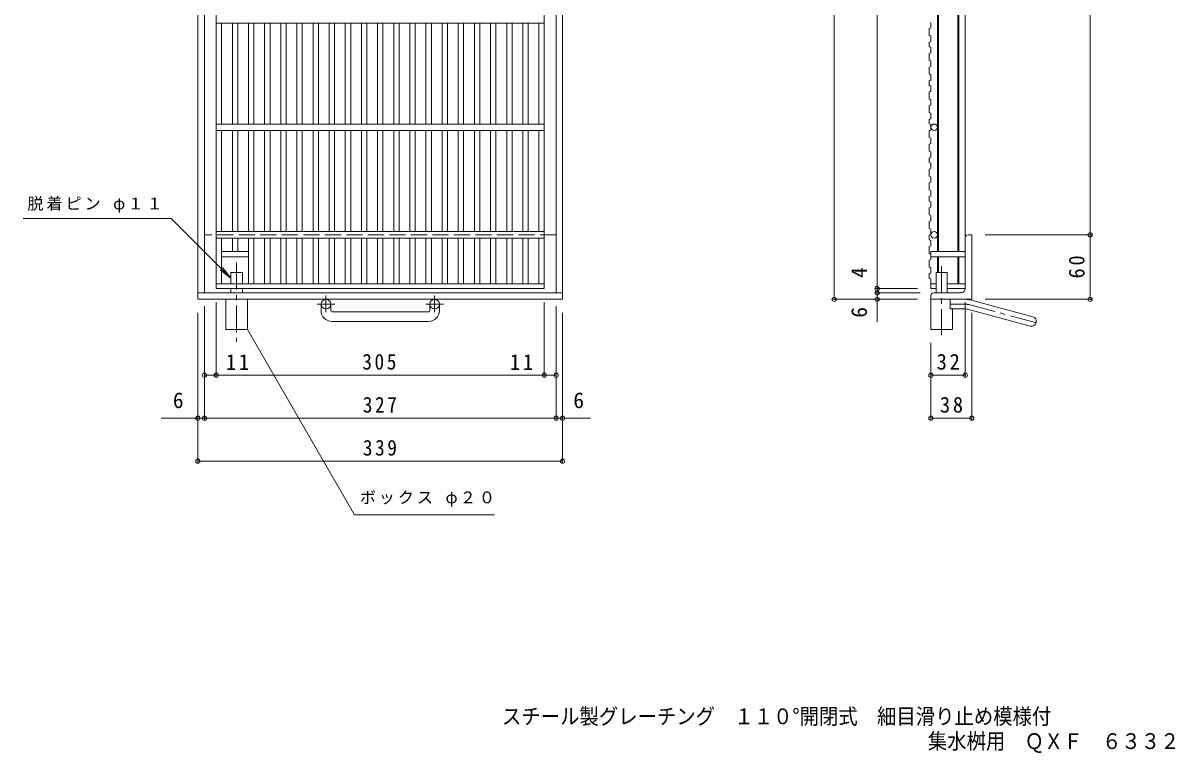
# Model space of a CAD drawing. Units: millimetres, scale not verified. Extents: x -899 to 882, y -688 to 669.
# Drawn here: x -869 to 202, y -688 to -9 of the extents above; entities that cross this region are included whole.
import ezdxf
from ezdxf.enums import TextEntityAlignment as Align

# ---------------------------------------------------------------- set-up
doc = ezdxf.new("R2010")
doc.units = ezdxf.units.MM
doc.header["$LTSCALE"] = 5
doc.header["$PDMODE"] = 32
doc.header["$PDSIZE"] = 4
doc.linetypes.add('CHAIN1', pattern=[8, 5, -1, 1, -1])
doc.linetypes.add('DASHED3', pattern=[4, 3, -1])
for name, color, linetype, lineweight in [('1-1_1-1ﾚｲﾔ', 2, 'Continuous', 9), ('1-2_1-2ﾚｲﾔ', 3, 'Continuous', 9), ('1-3_1-3ﾚｲﾔ', 4, 'Continuous', 9), ('1-4_1-4ﾚｲﾔ', 7, 'Continuous', 9), ('1-5_1-5ﾚｲﾔ', 7, 'Continuous', 9), ('1-9', 4, 'Continuous', 9)]:
    doc.layers.add(name, color=color, linetype=linetype, lineweight=lineweight)
doc.layers.add('F-5_F-5ﾚｲﾔ', color=2, linetype='Continuous')
doc.styles.add('ＭＳ ゴシック', font='')
doc.styles.get('ＭＳ ゴシック').set_extended_font_data('MS Gothic')

msp = doc.modelspace()

# ---------------------------------------------------------------- linework, layer by layer
at = {"layer": '1-1_1-1ﾚｲﾔ'}
for p, q in [((-705.958, -265.881), (-705.958, 454.119)), ((-366.958, -265.881), (-366.958, 454.119)), ((-699.958, -259.881), (-699.958, 448.119)), ((-372.958, -259.881), (-372.958, 448.119)), ((7.382, -255.882), (7.382, -208.382)), ((9.882, -205.882), (13.382, -205.882)), ((13.382, -265.882), (13.382, -205.882)), ((-366.958, -259.881), (-705.958, -259.881)), ((-366.958, -265.881), (-705.958, -265.881)), ((-24.618, -262.382), (-24.618, -265.882)), ((13.382, -265.882), (-24.618, -265.882)), ((3.383, -259.882), (-22.118, -259.882)), ((-6.618, -265.882), (-6.618, -274.882)), ((11.856, -266.495), (70.047, -282.088)), ((-591.458, -276.482), (-591.458, -270.382)), ((-582.459, -276.482), (-582.459, -270.382)), ((-581.458, -277.482), (-491.458, -277.482)), ((-490.458, -276.482), (-490.458, -270.382)), ((-481.458, -276.482), (-481.458, -270.382)), ((7.198, -274.882), (-6.618, -274.882)), ((9.527, -275.189), (67.718, -290.781)), ((-491.458, -286.482), (-581.458, -286.482))]:
    msp.add_line(p, q, dxfattribs=at)
at = {"layer": '1-1_1-1ﾚｲﾔ', "linetype": 'DASHED3'}
msp.add_line((-372.958, -205.882), (-699.958, -205.882), dxfattribs=at)
at = {"layer": '1-1_1-1ﾚｲﾔ', "linetype": 'CHAIN1'}
for p, q in [((-586.958, -262.274), (-586.958, -277.872)), ((-485.958, -262.274), (-485.958, -277.872)), ((-578.796, -270.382), (-595.203, -270.382)), ((-477.795, -270.382), (-494.202, -270.382)), ((7.197, -270.382), (-6.618, -270.382)), ((10.691, -270.842), (75.858, -288.303))]:
    msp.add_line(p, q, dxfattribs=at)
at = {"layer": '1-1_1-1ﾚｲﾔ'}
for centre in [(-586.958, -270.382), (-485.959, -270.382)]:
    msp.add_circle(centre, 4.5, dxfattribs=at)
for centre, radius, start, end in [((9.882, -208.382), 2.5, 90, 180), ((3.383, -255.882), 4, 270, 0), ((-22.118, -262.382), 2.5, 90, 180), ((7.197, -283.882), 18, 74.99998, 89.99998), ((-581.458, -276.482), 10, 180, 270), ((-581.458, -276.482), 1, 180, 270), ((-491.458, -276.482), 10, 270, 0), ((-491.458, -276.482), 1, 270, 0), ((7.198, -283.882), 9, 74.99998, 90), ((68.882, -286.434), 4.5, 255.00008, 74.99986)]:
    msp.add_arc(centre, radius, start, end, dxfattribs=at)
at = {"layer": '1-1_1-1ﾚｲﾔ', "linetype": 'CHAIN1'}
msp.add_arc((7.197, -283.882), 13.5, 75.00005, 90, dxfattribs=at)
at = {"layer": '1-2_1-2ﾚｲﾔ'}
for p, q in [((-688.958, -255.882), (-688.958, 444.119)), ((-383.958, -255.882), (-383.958, 444.119)), ((-17.618, 409.619), (-17.618, -221.382)), ((0.382, 409.619), (0.382, -221.382)), ((1.382, 409.619), (1.382, -221.382)), ((-383.958, -8.881), (-688.958, -8.881)), ((-683.958, -102.881), (-683.958, -8.881)), ((-673.958, -102.881), (-673.958, -8.881)), ((-668.958, -102.881), (-668.958, -8.881)), ((-658.958, -102.881), (-658.958, -8.881)), ((-653.958, -102.881), (-653.958, -8.881)), ((-643.958, -102.881), (-643.958, -8.881)), ((-638.958, -102.881), (-638.958, -8.881)), ((-628.958, -102.881), (-628.958, -8.881)), ((-623.958, -102.881), (-623.958, -8.881)), ((-613.958, -102.881), (-613.958, -8.881)), ((-608.958, -102.881), (-608.958, -8.881)), ((-598.958, -102.881), (-598.958, -8.881)), ((-593.958, -102.881), (-593.958, -8.881)), ((-583.958, -102.881), (-583.958, -8.881)), ((-578.958, -102.881), (-578.958, -8.881)), ((-568.958, -102.881), (-568.958, -8.881)), ((-563.958, -102.881), (-563.958, -8.881)), ((-553.958, -102.881), (-553.958, -8.881)), ((-548.958, -102.881), (-548.958, -8.881)), ((-538.958, -102.881), (-538.958, -8.881)), ((-533.958, -102.881), (-533.958, -8.881)), ((-523.958, -102.881), (-523.958, -8.881)), ((-518.958, -102.881), (-518.958, -8.881)), ((-508.958, -102.881), (-508.958, -8.881)), ((-503.958, -102.881), (-503.958, -8.881)), ((-493.958, -102.881), (-493.958, -8.881)), ((-488.958, -102.881), (-488.958, -8.881)), ((-478.958, -102.881), (-478.958, -8.881)), ((-473.958, -102.881), (-473.958, -8.881)), ((-463.958, -102.881), (-463.958, -8.881)), ((-458.958, -102.881), (-458.958, -8.881)), ((-448.958, -102.881), (-448.958, -8.881)), ((-443.958, -102.881), (-443.958, -8.881)), ((-433.958, -102.881), (-433.958, -8.881)), ((-428.958, -102.881), (-428.958, -8.881)), ((-418.958, -102.881), (-418.958, -8.881)), ((-413.958, -102.881), (-413.958, -8.881)), ((-403.958, -102.881), (-403.958, -8.881)), ((-398.958, -102.881), (-398.958, -8.881)), ((-388.958, -102.881), (-388.958, -8.881)), ((-24.618, -8.254), (-24.618, -13.367)), ((-26.118, -13.879), (-24.618, -13.367)), ((-24.618, -20.937), (-24.618, -26.051)), ((-26.118, -26.562), (-24.618, -26.051)), ((-24.618, -31.481), (-24.618, -36.594)), ((-26.118, -37.105), (-24.618, -36.594)), ((-26.118, -49.788), (-24.618, -49.277)), ((-26.118, -49.788), (-26.118, -56.336)), ((-24.618, -44.164), (-24.618, -49.277)), ((-26.118, -56.336), (-24.618, -56.847)), ((-26.118, -62.471), (-24.618, -61.96)), ((-24.618, -56.847), (-24.618, -61.96)), ((-26.118, -73.015), (-24.618, -72.503)), ((-24.618, -67.39), (-24.618, -72.503)), ((-26.118, -85.698), (-24.618, -85.186)), ((-24.618, -80.073), (-24.618, -85.186)), ((-26.118, -85.698), (-26.118, -92.245)), ((-26.118, -92.245), (-24.618, -92.756)), ((-24.618, -92.756), (-24.618, -97.87)), ((-383.958, -102.881), (-688.958, -102.881)), ((-26.118, -98.381), (-24.618, -97.87)), ((-24.618, -103.299), (-24.618, -108.413)), ((-383.958, -108.881), (-688.958, -108.881)), ((-683.958, -202.881), (-683.958, -108.881)), ((-673.958, -202.881), (-673.958, -108.881)), ((-668.958, -202.881), (-668.958, -108.881)), ((-658.958, -202.881), (-658.958, -108.881)), ((-653.958, -202.881), (-653.958, -108.881)), ((-643.958, -202.881), (-643.958, -108.881)), ((-638.958, -202.881), (-638.958, -108.881)), ((-628.958, -202.881), (-628.958, -108.881)), ((-623.958, -202.881), (-623.958, -108.881)), ((-613.958, -202.881), (-613.958, -108.881)), ((-608.958, -202.881), (-608.958, -108.881)), ((-598.958, -202.881), (-598.958, -108.881)), ((-593.958, -202.881), (-593.958, -108.881)), ((-583.958, -202.881), (-583.958, -108.881)), ((-578.958, -202.881), (-578.958, -108.881)), ((-568.958, -202.881), (-568.958, -108.881)), ((-563.958, -202.881), (-563.958, -108.881)), ((-553.958, -202.881), (-553.958, -108.881)), ((-548.958, -202.881), (-548.958, -108.881)), ((-538.958, -202.881), (-538.958, -108.881)), ((-533.958, -202.881), (-533.958, -108.881)), ((-523.958, -202.881), (-523.958, -108.881)), ((-518.958, -202.881), (-518.958, -108.881)), ((-508.958, -202.881), (-508.958, -108.881)), ((-503.958, -202.881), (-503.958, -108.881)), ((-493.958, -202.881), (-493.958, -108.881)), ((-488.958, -202.881), (-488.958, -108.881)), ((-478.958, -202.881), (-478.958, -108.881)), ((-473.958, -202.881), (-473.958, -108.881)), ((-463.958, -202.881), (-463.958, -108.881)), ((-458.958, -202.881), (-458.958, -108.881)), ((-448.958, -202.881), (-448.958, -108.881)), ((-443.958, -202.881), (-443.958, -108.881)), ((-433.958, -202.881), (-433.958, -108.881)), ((-428.958, -202.881), (-428.958, -108.881)), ((-418.958, -202.881), (-418.958, -108.881)), ((-413.958, -202.881), (-413.958, -108.881)), ((-403.958, -202.881), (-403.958, -108.881)), ((-398.958, -202.881), (-398.958, -108.881)), ((-388.958, -202.881), (-388.958, -108.881)), ((-26.118, -108.924), (-24.618, -108.413)), ((-24.618, -115.983), (-24.618, -121.096)), ((-26.118, -121.607), (-24.618, -121.096)), ((-26.118, -121.607), (-26.118, -128.155)), ((-26.118, -128.155), (-24.618, -128.666)), ((-26.118, -134.29), (-24.618, -133.779)), ((-24.618, -128.666), (-24.618, -133.779)), ((-26.118, -144.833), (-24.618, -144.322)), ((-24.618, -139.209), (-24.618, -144.322)), ((-26.118, -157.517), (-24.618, -157.005)), ((-26.118, -157.517), (-26.118, -164.064)), ((-24.618, -151.892), (-24.618, -157.005)), ((-26.118, -164.064), (-24.618, -164.575)), ((-26.118, -170.2), (-24.618, -169.688)), ((-24.618, -164.575), (-24.618, -169.688)), ((-26.118, -180.743), (-24.618, -180.232)), ((-24.618, -175.118), (-24.618, -180.232)), ((-24.618, -187.802), (-24.618, -192.915)), ((-383.958, -202.881), (-688.958, -202.881)), ((-26.118, -193.426), (-24.618, -192.915)), ((-26.118, -193.426), (-26.118, -199.973)), ((-26.118, -199.973), (-24.618, -200.485)), ((-24.618, -200.485), (-24.618, -205.598)), ((-383.958, -208.881), (-688.958, -208.881)), ((-683.958, -251.382), (-683.958, -208.881)), ((-673.958, -221.381), (-673.958, -208.881)), ((-668.958, -221.381), (-668.958, -208.881)), ((-658.958, -251.382), (-658.958, -208.881)), ((-653.958, -251.382), (-653.958, -208.881)), ((-643.958, -251.382), (-643.958, -208.881)), ((-638.958, -251.382), (-638.958, -208.881)), ((-628.958, -251.382), (-628.958, -208.881)), ((-623.958, -251.382), (-623.958, -208.881)), ((-613.958, -251.382), (-613.958, -208.881)), ((-608.958, -251.382), (-608.958, -208.881)), ((-598.958, -251.382), (-598.958, -208.881)), ((-593.958, -251.382), (-593.958, -208.881)), ((-583.958, -251.382), (-583.958, -208.881)), ((-578.958, -251.382), (-578.958, -208.881)), ((-568.958, -251.382), (-568.958, -208.881)), ((-563.958, -251.382), (-563.958, -208.881)), ((-553.958, -251.382), (-553.958, -208.881)), ((-548.958, -251.382), (-548.958, -208.881)), ((-538.958, -251.382), (-538.958, -208.881)), ((-533.958, -251.382), (-533.958, -208.881)), ((-523.958, -251.382), (-523.958, -208.881)), ((-518.958, -251.382), (-518.958, -208.881)), ((-508.958, -251.382), (-508.958, -208.881)), ((-503.958, -251.382), (-503.958, -208.881)), ((-493.958, -251.382), (-493.958, -208.881)), ((-488.958, -251.382), (-488.958, -208.881)), ((-478.958, -251.382), (-478.958, -208.881)), ((-473.958, -251.382), (-473.958, -208.881)), ((-463.958, -251.382), (-463.958, -208.881)), ((-458.958, -251.382), (-458.958, -208.881)), ((-448.958, -251.382), (-448.958, -208.881)), ((-443.958, -251.382), (-443.958, -208.881)), ((-433.958, -251.382), (-433.958, -208.881)), ((-428.958, -251.382), (-428.958, -208.881)), ((-418.958, -251.382), (-418.958, -208.881)), ((-413.958, -251.382), (-413.958, -208.881)), ((-403.958, -251.382), (-403.958, -208.881)), ((-398.958, -251.382), (-398.958, -208.881)), ((-388.958, -251.382), (-388.958, -208.881)), ((-26.118, -206.109), (-24.618, -205.598)), ((-24.618, -211.028), (-24.618, -216.141)), ((-683.958, -221.381), (-658.958, -221.381)), ((-26.118, -216.652), (-24.618, -216.141)), ((-24.618, -223.711), (-24.618, -228.824)), ((-683.958, -226.381), (-658.958, -226.381)), ((-26.118, -229.336), (-24.618, -228.824)), ((-26.118, -229.336), (-26.118, -235.883)), ((-18.618, -226.382), (-18.618, -240.882)), ((-17.618, -226.382), (-17.618, -240.882)), ((0.382, -226.382), (0.382, -251.382)), ((1.382, -226.382), (1.382, -251.382)), ((-26.118, -235.883), (-24.618, -236.394)), ((-26.118, -242.019), (-24.618, -241.507)), ((-24.618, -236.394), (-24.618, -241.507)), ((-383.958, -251.382), (-688.958, -251.382)), ((-383.958, -255.882), (-688.958, -255.882)), ((-24.618, -246.937), (-24.618, -255.882)), ((-24.618, -251.382), (-19.618, -251.382)), ((-24.618, -255.882), (-19.618, -255.882)), ((-9.618, -251.382), (7.382, -251.382)), ((-9.618, -255.882), (7.382, -255.882))]:
    msp.add_line(p, q, dxfattribs=at)
for points in [[(-9.618, 439.619), (7.382, 439.619), (7.382, -251.382)], [(-18.618, 409.619), (-18.618, 394.12), (-18.618, -221.382)], [(-26.118, -13.879), (-26.118, -20.426), (-24.618, -20.937)], [(-26.118, -26.562), (-26.118, -30.969), (-24.618, -31.481)], [(-26.118, -37.105), (-26.118, -43.652), (-24.618, -44.164)], [(-26.118, -62.471), (-26.118, -66.879), (-24.618, -67.39)], [(-26.118, -73.015), (-26.118, -79.562), (-24.618, -80.073)], [(-26.118, -98.381), (-26.118, -102.788), (-24.618, -103.299)], [(-26.118, -108.924), (-26.118, -115.471), (-24.618, -115.983)], [(-26.118, -134.29), (-26.118, -138.698), (-24.618, -139.209)], [(-26.118, -144.833), (-26.118, -151.381), (-24.618, -151.892)], [(-26.118, -170.2), (-26.118, -174.607), (-24.618, -175.118)], [(-26.118, -180.743), (-26.118, -187.29), (-24.618, -187.802)], [(-26.118, -206.109), (-26.118, -210.517), (-24.618, -211.028)], [(-26.118, -216.652), (-26.118, -223.2), (-24.618, -223.711)], [(-26.118, -242.019), (-26.118, -246.426), (-24.618, -246.937)]]:
    msp.add_lwpolyline(points, dxfattribs=at)
for centre in [(-21.618, -105.88), (-21.618, -205.88)]:
    msp.add_circle(centre, 3, dxfattribs=at)
at = {"layer": '1-3_1-3ﾚｲﾔ'}
msp.add_line((-24.618, -221.382), (-24.618, -226.382), dxfattribs=at)
at = {"layer": '1-4_1-4ﾚｲﾔ'}
for p, q in [((-74.618, -286.882), (-74.618, 479.246)), ((-114.618, -265.882), (-114.618, 454.119)), ((123.382, -265.882), (123.382, 454.119)), ((25.882, -205.882), (124.882, -205.882)), ((-37.118, -255.882), (-76.118, -255.882)), ((-37.118, -265.882), (-116.118, -265.882)), ((-34.618, -259.882), (-76.118, -259.882)), ((25.882, -265.882), (124.882, -265.882)), ((-705.958, -278.381), (-705.958, -417.982)), ((-699.958, -272.381), (-699.958, -377.982)), ((-688.958, -268.382), (-688.958, -337.982)), ((-383.958, -268.382), (-383.958, -337.982)), ((-372.958, -272.381), (-372.958, -377.982)), ((-366.958, -278.381), (-366.958, -417.982)), ((7.382, -268.382), (7.382, -337.982)), ((13.382, -278.382), (13.382, -377.982)), ((-24.618, -306.382), (-24.618, -377.982)), ((-699.958, -336.482), (-372.958, -336.482)), ((-24.618, -336.482), (7.382, -336.482)), ((-740.26, -376.482), (-341.106, -376.482)), ((-24.618, -376.482), (13.382, -376.482)), ((-705.958, -416.482), (-366.958, -416.482))]:
    msp.add_line(p, q, dxfattribs=at)
for p in [(123.382, -205.882), (-74.618, -255.882), (-114.618, -265.882), (-74.618, -259.882), (-74.618, -265.882), (123.382, -265.882), (-699.958, -336.482), (-688.958, -336.482), (-383.958, -336.482), (-372.958, -336.482), (-24.618, -336.482), (7.382, -336.482), (-705.958, -376.482), (-699.958, -376.482), (-372.958, -376.482), (-366.958, -376.482), (-24.618, -376.482), (13.382, -376.482), (-705.958, -416.482), (-366.958, -416.482)]:
    msp.add_point(p, dxfattribs=at)
at = {"layer": '1-5_1-5ﾚｲﾔ'}
for p, q in [((-730.958, -190.631), (-868.529, -190.631)), ((-675.458, -246.131), (-730.958, -190.631)), ((-675.458, -246.131), (-685.375, -238.522)), ((-675.458, -246.131), (-683.068, -236.214))]:
    msp.add_line(p, q, dxfattribs=at)
msp.add_lwpolyline([(-659.958, -293.882), (-560.307, -466.482), (-430.152, -466.482)], dxfattribs=at)
at = {"layer": '1-9'}
for p, q in [((-24.618, -26.051), (-24.618, -26.382)), ((-24.618, -61.96), (-24.618, -62.291)), ((-24.618, -97.87), (-24.618, -98.201)), ((-24.618, -133.779), (-24.618, -134.11)), ((-24.618, -169.688), (-24.618, -170.02)), ((-24.618, -205.598), (-24.618, -205.929)), ((-24.618, -221.382), (7.382, -221.382)), ((-24.618, -226.382), (7.382, -226.382)), ((-664.458, -240.881), (-675.458, -240.881)), ((-675.458, -251.381), (-675.458, -240.881)), ((-664.458, -251.381), (-664.458, -240.881)), ((-9.618, -240.882), (-19.618, -240.882)), ((-19.618, -259.882), (-19.618, -240.882)), ((-9.618, -259.882), (-9.618, -240.882)), ((-675.458, -259.881), (-675.458, -255.881)), ((-664.458, -259.881), (-664.458, -255.881)), ((-679.958, -265.881), (-679.958, -293.882)), ((-659.958, -265.881), (-659.958, -293.882)), ((-4.618, -274.882), (-4.618, -293.882)), ((-659.958, -293.882), (-679.958, -293.882))]:
    msp.add_line(p, q, dxfattribs=at)
at = {"layer": '1-9', "linetype": 'CHAIN1'}
for p, q in [((-669.958, -231.779), (-669.958, -305.528)), ((-14.618, -234.952), (-14.618, -299.314))]:
    msp.add_line(p, q, dxfattribs=at)
at = {"layer": '1-9'}
msp.add_lwpolyline([(-24.618, -265.882), (-24.618, -293.882), (-4.618, -293.882)], dxfattribs=at)

# ---------------------------------------------------------------- texts
at = {"layer": '1-4_1-4ﾚｲﾔ', "color": 2, "style": 'ＭＳ ゴシック'}
for s, p in [('4', (-79.618, -245.971)), ('6', (-79.618, -283.012))]:
    msp.add_text(s, height=14.66, rotation=90, dxfattribs=at).set_placement(p, align=Align.BOTTOM_LEFT)
for p in [(-729.246, -371.482), (-357.035, -371.482)]:
    msp.add_text('6', height=14.66, dxfattribs=at).set_placement(p, align=Align.BOTTOM_LEFT)
at = {"layer": '1-4_1-4ﾚｲﾔ', "color": 2, "insert": (118.382, -246.507), "char_height": 14.66, "attachment_point": 7, "rotation": 90, "style": 'ＭＳ ゴシック'}
msp.add_mtext('\\T1.27;\\W0.95;60', dxfattribs=at)
at = {"layer": '1-4_1-4ﾚｲﾔ', "color": 2, "char_height": 14.66, "attachment_point": 7, "style": 'ＭＳ ゴシック'}
for s, insert in [('\\T1.27;\\W0.95;11', (-679.945, -331.482)), ('\\T1.27;\\W0.9;305', (-553.208, -331.482)), ('\\T1.27;\\W0.95;11', (-415.926, -331.482)), ('\\T1.27;\\W0.95;32', (-19.243, -331.482)), ('\\T1.27;\\W0.9;327', (-552.708, -371.482)), ('\\T1.27;\\W0.95;38', (-16.243, -371.482)), ('\\T1.27;\\W0.9;339', (-552.708, -411.482))]:
    msp.add_mtext(s, dxfattribs=dict(at, insert=insert))
at = {"layer": '1-5_1-5ﾚｲﾔ', "char_height": 11, "attachment_point": 7, "style": 'ＭＳ ゴシック'}
for s, insert in [('\\T1.18;脱着ピン\\~φ１１', (-864.473, -185.303)), ('\\T1.18;ボックス\\~φ２０', (-555.543, -458.632))]:
    msp.add_mtext(s, dxfattribs=dict(at, insert=insert))
at = {"layer": 'F-5_F-5ﾚｲﾔ', "style": 'ＭＳ ゴシック', "width": 0.9}
for s, p in [('スチール製グレーチング\u3000１１０°開閉式\u3000細目滑り止め模様付', (-423.256, -665.515)), ('集水桝用\u3000ＱＸＦ\u3000６３３２', (-27.495, -688.582))]:
    msp.add_text(s, height=14.66, dxfattribs=at).set_placement(p, align=Align.BOTTOM_LEFT)

doc.saveas('drawing.dxf')
